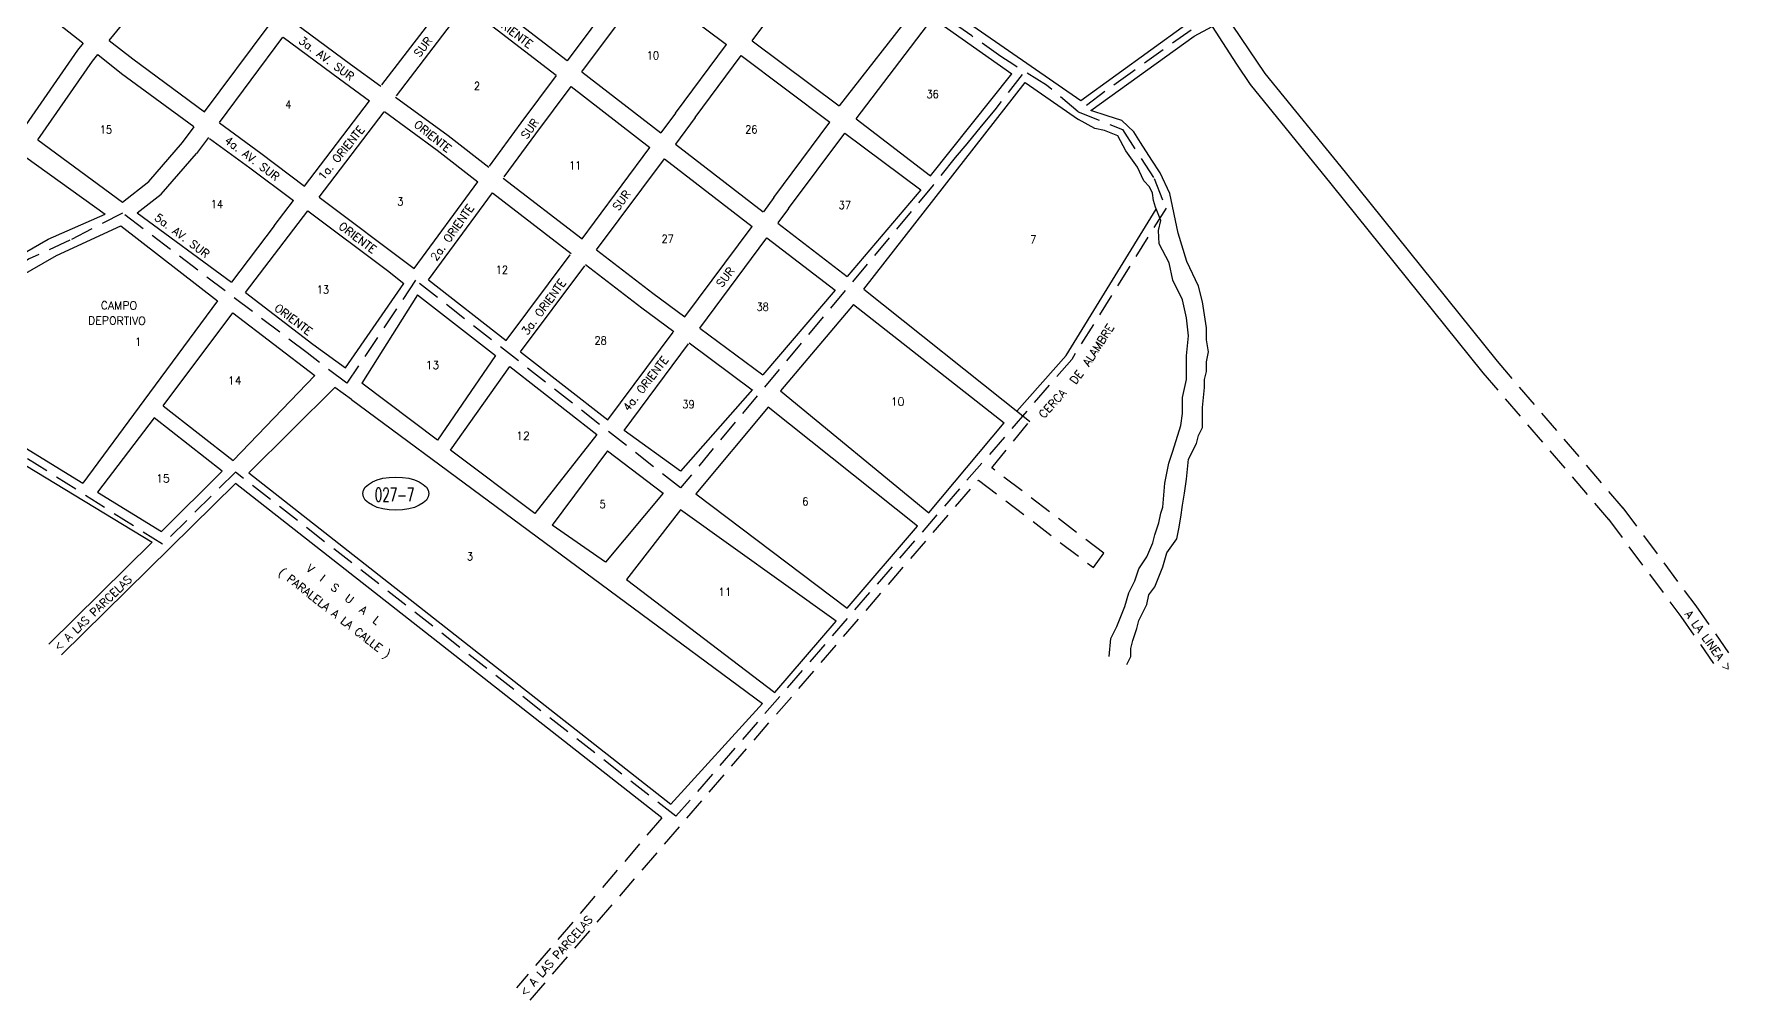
# Model space of a CAD drawing. Extents: x 384814 to 387389, y 1786985 to 1790080.
# Drawn here: x 385809 to 387295, y 1786985 to 1787830 of the extents above; entities that cross this region are included whole.
import ezdxf

# ---------------------------------------------------------------- set-up
doc = ezdxf.new("R2010")
doc.units = 0
doc.header["$LTSCALE"] = 80
doc.header["$MEASUREMENT"] = 0
doc.linetypes.add('HIDDEN', pattern=[0.375, 0.25, -0.125])
doc.layers.get('0').update_dxf_attribs({"linetype": 'CONTINUOUS'})
for name, color, linetype in [('4', 9, 'CONTINUOUS'), ('6', 10, 'CONTINUOUS'), ('9', 5, 'CONTINUOUS'), ('C', 1, 'CONTINUOUS'), ('D', 6, 'CONTINUOUS'), ('F', 15, 'CONTINUOUS')]:
    doc.layers.add(name, color=color, linetype=linetype)
doc.styles.add('ROMANS', font='ROMANS', dxfattribs={"height": 7})

# ---------------------------------------------------------------- blocks, each defined once
blk = doc.blocks.new('ELL')
blk.add_circle((0, 0), 1)

msp = doc.modelspace()

# ---------------------------------------------------------------- linework, layer by layer
at = {"layer": '4', "color": 9, "linetype": 'HIDDEN'}
for points in [[(386673.308035, 1787794.792129), (386649.426313, 1787763.653856), (386637.485452, 1787749.641642), (386625.025424, 1787734.072502), (386614.642071, 1787722.136171), (386595.432864, 1787697.74453), (386374.453355, 1787433.052613), (386142.636262, 1787614.620664), (386082.642337, 1787524.629789), (386047.856914, 1787551.098665), (385886.354039, 1787673.402469), (385840.451928, 1787649.683133), (385804.896605, 1787633.376089), (385702.503204, 1787570.397139), (385685.111504, 1787561.582291), (385694.588891, 1787579.732493), (385800.512112, 1787733.460581), (385691.202545, 1787817.088301), (385771.038814, 1787893.46612), (385592.117556, 1788025.222178), (385800.107712, 1788294.742787), (385890.175228, 1788225.629713), (385960.010814, 1788317.257925)], [(386821.259355, 1787833.560959), (386769.811173, 1787797.156012), (386745.472349, 1787779.741966), (386722.195527, 1787762.176146), (386694.593907, 1787785.450643), (386666.03968, 1787803.095666), (386654.617994, 1787810.361262), (386629.178773, 1787828.525247), (386614.122905, 1787838.904667)], [(386722.195527, 1787762.176146), (386761.078216, 1787746.584215), (386788.666681, 1787703.620567), (386799.121264, 1787677.784319), (386716.61242, 1787545.489929), (386370.471379, 1787145.687357), (385985.307212, 1787446.824417), (385921.503814, 1787383.658797), (385438.907987, 1787689.125406)]]:
    msp.add_lwpolyline(points, dxfattribs=at)
at = {"layer": '6', "color": 10, "linetype": 'CONTINUOUS'}
for p, q in [((386850.161649, 1787847.864468), (386885.55, 1787795.483)), ((386823.616, 1787828.189), (386839.393162, 1787836.824368)), ((386839.393162, 1787836.824368), (386860.644, 1787803.768)), ((386733.215909, 1787763.082474), (386823.616, 1787828.189)), ((386860.644, 1787803.768), (386872.694, 1787785.932)), ((386872.694, 1787785.932), (386943.368, 1787699.193)), ((386885.55, 1787795.483), (386955.807, 1787709.256)), ((386943.368, 1787699.193), (387076.302, 1787533.725)), ((386955.807, 1787709.256), (387088.62, 1787543.941)), ((386673.795221, 1787496.034868), (386679.870026, 1787491.04539)), ((385985.307212, 1787436.80599), (385833.014837, 1787286.813658)), ((385912.494216, 1787385.479086), (385821.895755, 1787296.161951))]:
    msp.add_line(p, q, dxfattribs=at)
at = {"layer": '6', "color": 10, "linetype": 'HIDDEN'}
for p, q in [((387076.302, 1787533.725), (387186.072291, 1787405.490762)), ((387088.62, 1787543.941), (387198.66124, 1787415.388715)), ((386646.625472, 1787450.615492), (386679.870026, 1787491.04539)), ((386744.803198, 1787375.85075), (386646.625472, 1787450.615492)), ((386242.938511, 1786984.928955), (386635.062875, 1787439.909472)), ((386635.062875, 1787439.909472), (386735.696857, 1787363.24101)), ((387198.740852, 1787415.451309), (387262.431, 1787329.826)), ((387186.158349, 1787405.558425), (387249.446, 1787320.475)), ((387262.431, 1787329.826), (387295.050067, 1787283.030728)), ((387249.446, 1787320.475), (387282.357257, 1787273.260478)), ((386358.16104, 1787144.259736), (386230.947908, 1786995.582094))]:
    msp.add_line(p, q, dxfattribs=at)
at = {"layer": '6', "color": 10, "linetype": 'CONTINUOUS'}
for points in [[(385666.595439, 1787534.461524), (385912.494216, 1787385.479086)], [(386358.16104, 1787144.259736), (385985.307212, 1787436.80599)]]:
    msp.add_lwpolyline(points, dxfattribs=at)
at = {"layer": '6', "color": 10, "linetype": 'HIDDEN'}
msp.add_lwpolyline([(386735.696857, 1787363.24101), (386744.803198, 1787375.85075)], dxfattribs=at)
at = {"layer": '9', "linetype": 'CONTINUOUS'}
for points in [[(386764.926581, 1787278.599095), (386768.408662, 1787285.568204), (386768.408662, 1787292.537314), (386770.149703, 1787299.506423), (386771.890744, 1787304.733256), (386773.631785, 1787309.960088), (386775.372826, 1787316.929197), (386778.854908, 1787323.898307), (386782.33699, 1787330.867417), (386784.078031, 1787339.578804), (386789.301153, 1787346.547913), (386792.783235, 1787355.2593), (386796.265317, 1787363.970687), (386799.747399, 1787376.166629), (386808.452603, 1787388.362571), (386810.193644, 1787397.073958), (386811.934685, 1787407.527622), (386813.675726, 1787417.981286), (386815.416767, 1787428.434951), (386817.157808, 1787440.630892), (386818.898848, 1787458.053666), (386825.863012, 1787471.991886), (386827.604053, 1787478.960995), (386831.086135, 1787485.930105), (386831.086135, 1787503.352879), (386832.827176, 1787520.775653), (386832.827176, 1787527.744762), (386834.568217, 1787534.713872), (386834.568217, 1787543.425259), (386836.309257, 1787552.136646), (386834.568217, 1787562.59031), (386834.568217, 1787573.043974), (386831.086135, 1787595.693581), (386827.604053, 1787609.6318), (386817.416778, 1787631.046837), (386809.866242, 1787656.012202), (386802.315716, 1787690.5573), (386793.893972, 1787708.555583), (386786.633851, 1787719.877083), (386776.76008, 1787735.262715), (386770.951987, 1787744.552156), (386760.497405, 1787754.422181), (386747.595031, 1787758.439911), (386733.215909, 1787763.082474)], [(386749.257213, 1787285.568204), (386750.998253, 1787301.248701), (386756.221376, 1787311.702365), (386759.703458, 1787320.413752), (386763.18554, 1787329.125139), (386766.667622, 1787341.321081), (386771.890744, 1787351.774745), (386775.372826, 1787362.22841), (386782.33699, 1787372.682074), (386787.560112, 1787384.878016), (386789.301153, 1787391.847125), (386792.783235, 1787402.30079), (386794.524276, 1787411.012177), (386796.265317, 1787416.239009), (386798.006358, 1787437.146338), (386801.48844, 1787454.569112), (386804.970521, 1787465.022776), (386811.934685, 1787487.672382), (386813.675726, 1787498.126046), (386813.675726, 1787512.064266), (386817.157808, 1787527.744762), (386817.157808, 1787539.940704), (386817.157808, 1787548.652091), (386818.898848, 1787566.074865), (386817.157808, 1787581.755361), (386813.675726, 1787597.435858), (386804.970521, 1787614.858632), (386801.734904, 1787629.885655), (386793.022755, 1787646.43247), (386792.441954, 1787658.334561), (386794.474784, 1787667.04341), (386789.828303, 1787678.655202), (386788.08588, 1787684.461102), (386787.214663, 1787690.847592), (386784.601012, 1787696.363193), (386779.664136, 1787701.588501), (386777.631297, 1787705.942926), (386774.146439, 1787713.490599), (386763.982262, 1787728.005341), (386757.004738, 1787741.07345), (386745.173025, 1787745.622385), (386736.981841, 1787747.441956), (386722.506422, 1787755.369456)]]:
    msp.add_lwpolyline(points, dxfattribs=at)
at = {"layer": 'F', "color": 15, "linetype": 'CONTINUOUS'}
for p, q in [((386509.358214, 1787921.155287), (386724.583087, 1787771.976523)), ((386437.239, 1787824.244), (386491.207, 1787896.764)), ((385784.16, 1787875.816), (385851.722, 1787822.394)), ((385874.88, 1787824.481), (385910.223, 1787867.752)), ((386113.356, 1787785.768), (386173.884, 1787864.954)), ((386288.273, 1787796.911), (386345.011, 1787873.193)), ((386345.011, 1787873.193), (386414.76, 1787820.838)), ((386126.03, 1787776.002), (386186.552, 1787855.18)), ((386186.552, 1787855.18), (386265.836, 1787794.013)), ((386581.303, 1787854.20282), (386513.281953, 1787767.305788)), ((385958.224, 1787761.957), (386013.809, 1787836.688)), ((386036.415, 1787840.272), (386085.744, 1787803.814)), ((386527.984324, 1787755.856838), (386595.310405, 1787844.11346)), ((386595.310405, 1787844.11346), (386664.359674, 1787795.330208)), ((386724.583087, 1787771.976523), (386816.475726, 1787838.404784)), ((385799.547995, 1787746.999077), (385847.32, 1787816.033)), ((385847.32, 1787816.033), (385852.205, 1787822.013)), ((385874.88, 1787824.481), (385895.365, 1787808.283)), ((385971.34, 1787752.782), (386026.716, 1787827.231)), ((386026.866, 1787827.433), (386076.261, 1787790.928)), ((386370.222, 1787760.99), (386414.76, 1787820.838)), ((386437.109, 1787824.069), (386513.281953, 1787767.305788)), ((385812.441111, 1787737.512094), (385860.115, 1787806.404)), ((385860.115, 1787806.404), (385864.757, 1787812.088)), ((385864.757, 1787812.088), (385885.655, 1787795.564)), ((385895.365, 1787808.283), (385958.224, 1787761.957)), ((386085.744, 1787803.814), (386112.285, 1787784.367)), ((386387.247, 1787757.067), (386427.556, 1787811.233)), ((386427.556, 1787811.233), (386505.027, 1787753.083)), ((385885.655, 1787795.564), (385948.675, 1787749.119)), ((386076.261, 1787790.928), (386102.567, 1787771.653)), ((386235.169, 1787752.326), (386266.052, 1787793.846)), ((386288.273, 1787796.911), (386357.315, 1787743.646)), ((386045.559, 1787697.071), (386102.486, 1787771.546)), ((386125.194, 1787774.908), (386171.181, 1787741.212)), ((386248.032, 1787742.81), (386278.722, 1787784.071)), ((386278.722, 1787784.071), (386347.762, 1787730.808)), ((386278.722, 1787784.071), (386347.762, 1787730.808)), ((386058.356, 1787687.466), (386115.355, 1787762.035)), ((386115.476, 1787762.194), (386161.568, 1787728.42)), ((386527.984324, 1787755.856838), (386593.233731, 1787706.067233)), ((385939.013, 1787735.291), (385949.077628, 1787748.821869)), ((385971.104, 1787752.465), (386007.35, 1787725.751)), ((386171.181, 1787741.212), (386206.802, 1787713.766)), ((386207.446, 1787714.64), (386235.169, 1787752.326)), ((386220.352, 1787705.183), (386248.032, 1787742.81)), ((386456.228, 1787687.103), (386505.027, 1787753.083)), ((385909.456, 1787701.22), (385939.013, 1787735.291)), ((385962.615, 1787738.845), (385997.802, 1787712.913)), ((386007.35, 1787725.751), (386045.559, 1787697.071)), ((386161.568, 1787728.42), (386197.318, 1787700.874)), ((386299.212, 1787665.569), (386347.762, 1787730.808)), ((386369.985, 1787733.871), (386446.861, 1787674.562)), ((385920.183, 1787689.932), (385951.102, 1787725.573)), ((385997.802, 1787712.913), (386035.842, 1787684.359)), ((386320.804, 1787667.783), (386360.432, 1787721.033)), ((386360.432, 1787721.033), (386437.285, 1787661.741)), ((385886.333161, 1787683.141015), (385909.456, 1787701.22)), ((386141.527511, 1787625.035688), (386197.318, 1787700.874)), ((386219.479, 1787703.997), (386288.33, 1787650.946)), ((385899.297067, 1787673.601943), (385920.183, 1787689.932)), ((386018.99, 1787662.311), (386035.842, 1787684.359)), ((386058.356, 1787687.466), (386141.527511, 1787625.035688)), ((386153.955, 1787614.928), (386209.996, 1787691.106)), ((386209.996, 1787691.106), (386278.777, 1787638.109)), ((385821.381, 1787650.599), (385871.321225, 1787672.385662)), ((385993.915425, 1787603.980081), (386048.543, 1787675.451)), ((386048.543, 1787675.451), (386118.14, 1787623.21)), ((386301.005567, 1787641.179333), (386320.804, 1787667.783)), ((385828.611, 1787636.297), (385885.000643, 1787662.424017)), ((385885.000643, 1787662.424017), (385969.358669, 1787596.619418)), ((386288.33, 1787650.946), (386299.212, 1787665.569)), ((386378.138, 1787582.553), (386437.285, 1787661.741)), ((386391.482, 1787572.655), (386450.073, 1787651.875)), ((386450.073, 1787651.875), (386509.606799, 1787605.945453)), ((385787.639, 1787631.065), (385821.381, 1787650.599)), ((386222.0151, 1787561.833922), (386277.925, 1787636.964)), ((386301.005567, 1787641.179333), (386350.161, 1787603.304)), ((385795.746, 1787617.271), (385828.611, 1787636.297)), ((386118.14, 1787623.21), (386132.541, 1787611.976)), ((386234.633535, 1787551.989583), (386290.776, 1787627.432)), ((386234.633535, 1787551.989583), (386290.776, 1787627.432)), ((386291.453, 1787628.342), (386340.511, 1787590.541)), ((386153.955, 1787614.928), (386222.0151, 1787561.833922)), ((385969.358669, 1787596.619418), (385904.982865, 1787509.43363)), ((386144.47, 1787602.035), (386212.72759, 1787548.785245)), ((386350.161, 1787603.304), (386378.138, 1787582.553)), ((386525.742147, 1787593.358849), (386657.610435, 1787490.083848)), ((386534.679997, 1787606.809555), (386673.795221, 1787496.034868)), ((385922.016632, 1787504.836586), (385982.856814, 1787586.240157)), ((385982.856814, 1787586.240157), (386054.500857, 1787531.230079)), ((386340.511, 1787590.541), (386368.563, 1787569.734)), ((386340.511, 1787590.541), (386368.563, 1787569.734)), ((386310.881, 1787492.506), (386368.18, 1787569.221)), ((386391.482, 1787572.655), (386446.352001, 1787531.955686)), ((386234.633, 1787551.99), (386310.881, 1787492.506)), ((386325.307012, 1787483.183614), (386381.405, 1787559.031)), ((386381.967, 1787559.791), (386437.243815, 1787518.79023)), ((386225.079, 1787539.15), (386301.304, 1787479.685)), ((386054.500857, 1787531.230079), (385983.128471, 1787456.842845)), ((386072.152282, 1787520.850818), (385996.87291, 1787446.058811)), ((385904.982865, 1787509.43363), (385851.624615, 1787437.137532)), ((386086.688749, 1787510.471557), (386446.064971, 1787244.408397)), ((385914.243523, 1787494.320747), (385864.676858, 1787429.203634)), ((386591.567073, 1787411.162638), (386657.610435, 1787490.083848)), ((386310.683564, 1787465.483061), (386359.44524, 1787428.286628)), ((385973.541995, 1787447.695582), (385920.533292, 1787394.759606)), ((386359.44524, 1787428.286628), (386309.000417, 1787368.135715)), ((386374.363518, 1787413.756049), (386327.176706, 1787352.820134)), ((386510.504082, 1787316.411249), (386374.363518, 1787413.756049)), ((386387.838396, 1787427.811178), (386520.238581, 1787327.789528)), ((386309.000417, 1787368.135715), (386262.356716, 1787400.449976)), ((386520.238581, 1787327.789528), (386581.715855, 1787399.647931)), ((386327.176706, 1787352.820134), (386457.0436, 1787253.923363)), ((386457.0436, 1787253.923363), (386510.504082, 1787316.411249)), ((386446.064971, 1787244.408397), (386366.039695, 1787156.185965))]:
    msp.add_line(p, q, dxfattribs=at)
at = {"layer": 'F', "color": 15}
for p, q in [((386275.603, 1787806.686), (386332.215, 1787882.798)), ((386196.268, 1787867.892), (386275.32, 1787806.904)), ((386534.679997, 1787606.809555), (386675.837423, 1787787.615523)), ((386593.233731, 1787706.067233), (386664.359674, 1787795.330208)), ((386469.069, 1787677.559), (386518.132, 1787743.246)), ((386518.132, 1787743.246), (386584.523665, 1787693.675404)), ((386584.523665, 1787693.675404), (386520.092897, 1787618.063408)), ((386459.59, 1787664.741), (386520.092897, 1787618.063408)), ((386509.606799, 1787605.945453), (386446.352001, 1787531.955686)), ((386525.742147, 1787593.358849), (386461.979085, 1787517.925737)), ((386437.473357, 1787519.049805), (386374.354948, 1787447.673157)), ((386461.979085, 1787517.925737), (386591.567073, 1787411.162638)), ((386451.200103, 1787503.537771), (386387.838396, 1787427.811178)), ((386581.715855, 1787399.647931), (386451.200103, 1787503.537771)), ((386374.354948, 1787447.673157), (386325.307012, 1787483.183614))]:
    msp.add_line(p, q, dxfattribs=at)
at = {"layer": 'F', "color": 15, "linetype": 'CONTINUOUS'}
for points in [[(386675.837423, 1787787.615523), (386722.506422, 1787755.369456)], [(386370.222, 1787760.99), (386357.315, 1787743.646)], [(386387.247, 1787757.067), (386369.985, 1787733.871)], [(385812.441111, 1787737.512094), (385886.333161, 1787683.141015)], [(385812.441111, 1787737.512094), (385886.333161, 1787683.141015)], [(385961.555, 1787739.626), (385951.102, 1787725.573)], [(385801.897455, 1787722.275817), (385871.321225, 1787672.385662)], [(386456.228, 1787687.103), (386446.919, 1787674.517)], [(385899.297067, 1787673.601943), (385981.829081, 1787612.873426)], [(386469.069, 1787677.559), (386459.53, 1787664.787)], [(386018.99, 1787662.311), (385981.829081, 1787612.873426)], [(385993.915425, 1787603.980081), (386052.943378, 1787558.735118), (386081.497156, 1787537.976596), (386132.541, 1787611.976)], [(386144.47, 1787602.035), (386095.657178, 1787524.683438)], [(386212.72759, 1787548.785245), (386161.813277, 1787474.782117)], [(385679.303264, 1787543.12492), (385851.624615, 1787437.137532)], [(386173.390223, 1787466.049665), (386225.079, 1787539.15)], [(386086.688749, 1787510.471557), (386072.152282, 1787520.850818)], [(386161.813277, 1787474.782117), (386095.657178, 1787524.683438)], [(385922.016632, 1787504.836586), (385983.128471, 1787456.842845)], [(385973.541995, 1787447.695582), (385914.243523, 1787494.320747)], [(386301.304, 1787479.685), (386246.924278, 1787410.583175)], [(386246.924278, 1787410.583175), (386173.390223, 1787466.049665)], [(386310.683564, 1787465.483061), (386262.356716, 1787400.449976)], [(385996.87291, 1787446.058811), (386366.039695, 1787156.185965)], [(385864.676858, 1787429.203634), (385920.533292, 1787394.759606)]]:
    msp.add_lwpolyline(points, dxfattribs=at)
at = {"layer": 'F', "linetype": 'CONTINUOUS'}
msp.add_lwpolyline([(386668.76109, 1787500.043447), (386711.763762, 1787548.847145), (386790.536125, 1787676.88632)], dxfattribs=at)

# ---------------------------------------------------------------- block references
at = {"layer": '4', "color": 9, "xscale": 28.996584, "yscale": 14.498292, "zscale": 28.996584}
msp.add_blockref('ELL', (386125.469416, 1787428.023601), dxfattribs=at)

# ---------------------------------------------------------------- texts
at = {"layer": '4', "color": 9, "style": 'ROMANS', "width": 0.63}
msp.add_text('027-7', height=12.08191, dxfattribs=at).set_placement((386107.051555, 1787421.025172))
at = {"layer": 'C', "style": 'ROMANS', "width": 0.9}
for s, p in [('10', (386344.90765, 1787807.883965)), ('2', (386193.712927, 1787781.16273)), ('4', (386028.785194, 1787764.865394)), ('36', (386589.599558, 1787774.052406)), ('15', (385866.546611, 1787743.014151)), ('26', (386431.038437, 1787743.2051)), ('11', (386276.913659, 1787711.639188)), ('14', (385963.563211, 1787677.829123)), ('3', (386126.678867, 1787680.082241)), ('37', (386512.762778, 1787677.004872)), ('27', (386357.831448, 1787647.516321)), ('7', (386680.269311, 1787646.947773)), ('12', (386212.898048, 1787620.346675)), ('13', (386056.280935, 1787602.956043)), ('38', (386440.945298, 1787588.001934)), ('1', (385897.341407, 1787557.389965)), ('28', (386299.19469, 1787558.492147)), ('39', (386376.002516, 1787502.71087)), ('5', (386303.666064, 1787415.298806)), ('6', (386480.949519, 1787417.680368)), ('3', (386187.615392, 1787369.610691))]:
    msp.add_text(s, height=7, dxfattribs=at).set_placement(p)
at = {"layer": 'C', "linetype": 'CONTINUOUS', "style": 'ROMANS'}
for s, p in [('13', (386151.488939, 1787537.029739)), ('14', (385978.563235, 1787523.382883)), ('10', (386558.311079, 1787505.02033)), ('12', (386230.670705, 1787475.163981)), ('15', (385915.763903, 1787437.862571)), ('11', (386407.228498, 1787338.528526))]:
    msp.add_text(s, height=7, dxfattribs=at).set_placement(p)
at = {"layer": 'D', "color": 6, "style": 'ROMANS'}
for s, rotation, p in [('ORIENTE', 322.912649, (386211.580008, 1787840.191599)), ('3a. AV. SUR', 323.59196, (386039.841903, 1787822.871068)), ('SUR', 52.132649, (386146.232017, 1787809.247028)), ('SUR', 54.553682, (386240.130145, 1787737.526475)), ('1a. ORIENTE', 50.684903, (386062.18734, 1787701.606356)), ('ORIENTE', 321.226843, (386140.702662, 1787749.801462)), ('4a. AV. SUR', 322.912649, (385974.929334, 1787735.645356)), ('2a. ORIENTE', 54.553682, (386160.866757, 1787630.967818)), ('SUR', 53.565648, (386320.122477, 1787674.976614)), ('5a. AV. SUR', 322.912649, (385913.752748, 1787668.088578)), ('ORIENTE', 322.912649, (386074.777577, 1787660.643295)), ('SUR', 52.132649, (386410.679129, 1787607.800579)), ('3a. ORIENTE', 53.565648, (386240.528327, 1787566.103628)), ('CAMPO', 359.640711, (385867.347774, 1787589.279477)), ('ORIENTE', 322.912649, (386018.60959, 1787589.016186)), ('DEPORTIVO', 359.483375, (385856.272827, 1787576.067847)), ('ALAMBRE', 57.312574, (386731.670135, 1787538.656469)), ('4a. ORIENTE', 52.132649, (386328.982821, 1787499.350566)), ('DE', 52.632531, (386719.965428, 1787523.056106)), ('CERCA', 47.582423, (386692.275776, 1787493.305963)), ('( PARALELA A LA CALLE )', 321.982649, (386022.276078, 1787357.806133)), ('V  I  S  U  A  L', 321.982649, (386046.489073, 1787361.365257))]:
    msp.add_text(s, height=7, rotation=rotation, dxfattribs=at).set_placement(p)
at = {"layer": 'D', "color": 6, "linetype": 'CONTINUOUS', "style": 'ROMANS'}
for s, rotation, p in [('< A LAS PARCELAS', 44.031705, (385830.577765, 1787289.651987)), ('A LA LINEA >', 305.642931, (387252.460809, 1787322.59495)), ('< A LAS PARCELAS', 48.502643, (386238.561334, 1786987.496207))]:
    msp.add_text(s, height=7, rotation=rotation, dxfattribs=at).set_placement(p)

doc.saveas('drawing.dxf')
